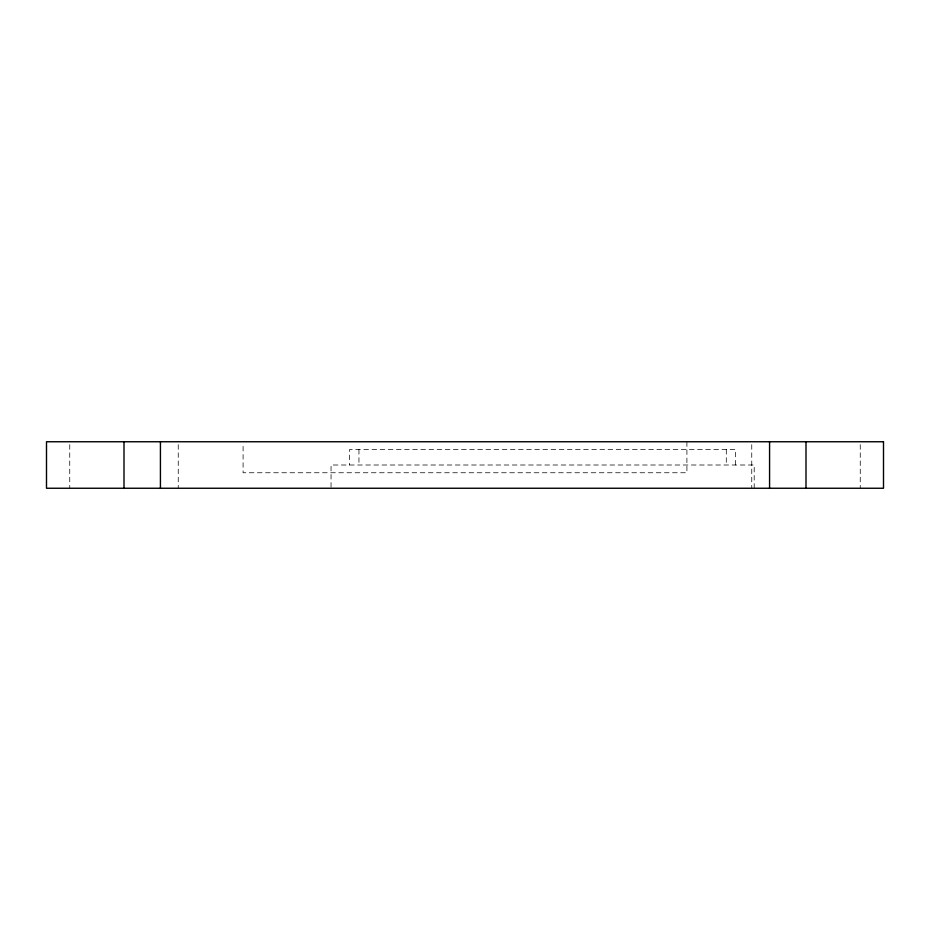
<?xml version="1.0" encoding="UTF-8"?>
<svg xmlns="http://www.w3.org/2000/svg" width="930" height="930" viewBox="0 0 930 930"><rect width="100%" height="100%" fill="white"/><g stroke="black" fill="none" stroke-linecap="round" stroke-linejoin="round"><path stroke-width="0.7" stroke-dasharray="4.65 3.49" d="M860.25 444.656L860.25 488.25M754.195 488.25L754.195 465L331.045 465L331.045 488.25M751.754 444.656L751.754 488.25M735.595 465L735.595 449.504L349.645 449.504L349.645 465M726.295 449.504L726.295 465M686.91 441.75L686.91 472.754L243.09 472.754L243.09 444.563M358.945 449.504L358.945 465M178.246 444.656L178.246 488.25M69.75 444.656L69.75 488.25"/><path stroke-width="1.4" d="M805.996 441.75L805.996 488.25M769.575 441.75L769.575 488.25M160.425 441.75L160.425 488.25M124.004 441.75L124.004 488.25M883.5 441.75L46.5 441.75L46.5 488.25L883.5 488.25L883.5 441.75"/></g></svg>
